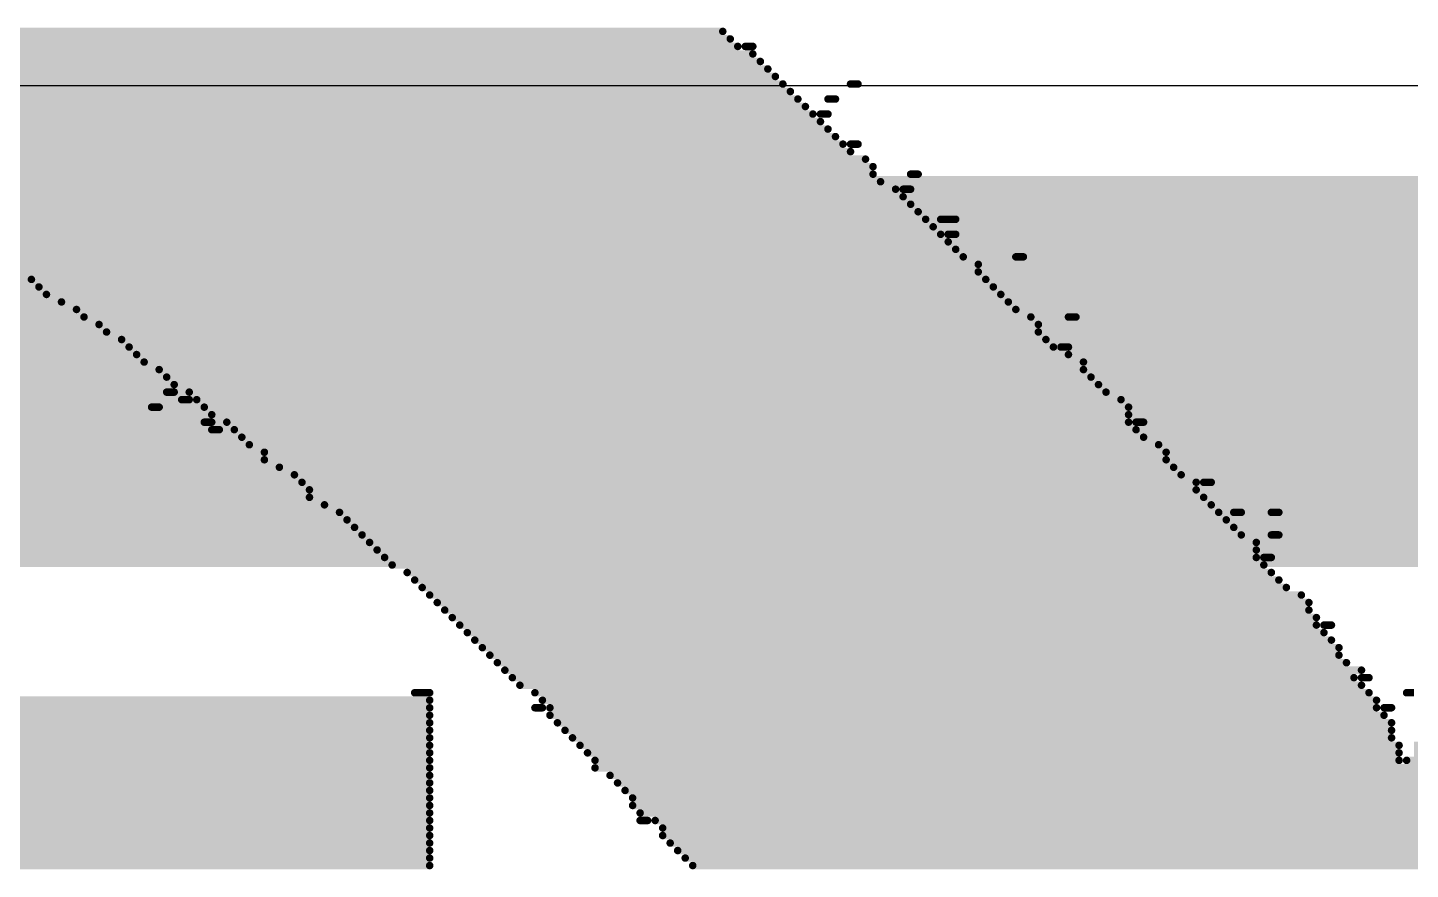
# Model space of a CAD drawing. Header units: inches. Extents: x 0 to 446, y -21 to 70.
# Drawn here: x 22.068 to 26.741, y 54.06 to 56.905 of the extents above; entities that cross this region are included whole.
import ezdxf

# ---------------------------------------------------------------- set-up
doc = ezdxf.new("R2010")
doc.units = ezdxf.units.IN
doc.layers.add('Bottom Overlay', color=54, linetype='Continuous')
doc.layers.add('Top Layer', color=1, linetype='Continuous')

msp = doc.modelspace()

# ---------------------------------------------------------------- hatches: boundary and pattern name
at = {"layer": 'Top Layer'}
msp.add_hatch(color=1, dxfattribs=at).paths.add_polyline_path([(15.3378, 55.0823), (81.581, 55.0823), (81.581, 56.4031), (15.3378, 56.4031)])

# ---------------------------------------------------------------- linework, layer by layer
at = {"layer": 'Bottom Overlay'}
for points in [[(20.5308, 56.8667, 0.0254, 0.0254, 0), (24.4424, 56.8667, 0.0254, 0.0254, 0)], [(20.5562, 56.8921, 0.0254, 0.0254, 0), (24.417, 56.8921, 0.0254, 0.0254, 0)], [(20.5308, 56.8413, 0.0254, 0.0254, 0), (24.4678, 56.8413, 0.0254, 0.0254, 0)], [(24.4932, 56.8413, 0.0254, 0.0254, 0), (24.5186, 56.8413, 0.0254, 0.0254, 0)], [(20.5054, 56.8159, 0.0254, 0.0254, 0), (24.5186, 56.8159, 0.0254, 0.0254, 0)], [(20.5054, 56.7905, 0.0254, 0.0254, 0), (24.544, 56.7905, 0.0254, 0.0254, 0)], [(20.4546, 56.7397, 0.0254, 0.0254, 0), (24.5948, 56.7397, 0.0254, 0.0254, 0)], [(20.48, 56.7651, 0.0254, 0.0254, 0), (24.5694, 56.7651, 0.0254, 0.0254, 0)], [(20.4292, 56.6889, 0.0254, 0.0254, 0), (24.6456, 56.6889, 0.0254, 0.0254, 0)], [(20.4546, 56.7143, 0.0254, 0.0254, 0), (24.6202, 56.7143, 0.0254, 0.0254, 0)], [(24.8488, 56.7143, 0.0254, 0.0254, 0), (24.8742, 56.7143, 0.0254, 0.0254, 0)], [(21.0896, 56.6635, 0.0254, 0.0254, 0), (24.671, 56.6635, 0.0254, 0.0254, 0)], [(21.1404, 56.6381, 0.0254, 0.0254, 0), (24.6964, 56.6381, 0.0254, 0.0254, 0)], [(24.7726, 56.6635, 0.0254, 0.0254, 0), (24.798, 56.6635, 0.0254, 0.0254, 0)], [(21.1912, 56.6127, 0.0254, 0.0254, 0), (24.7218, 56.6127, 0.0254, 0.0254, 0)], [(21.2166, 56.5873, 0.0254, 0.0254, 0), (24.7472, 56.5873, 0.0254, 0.0254, 0)], [(24.7472, 56.6127, 0.0254, 0.0254, 0), (24.7726, 56.6127, 0.0254, 0.0254, 0)], [(21.2928, 56.5619, 0.0254, 0.0254, 0), (24.7726, 56.5619, 0.0254, 0.0254, 0)], [(21.3182, 56.5365, 0.0254, 0.0254, 0), (24.798, 56.5365, 0.0254, 0.0254, 0)], [(21.369, 56.5111, 0.0254, 0.0254, 0), (24.8234, 56.5111, 0.0254, 0.0254, 0)], [(24.8488, 56.5111, 0.0254, 0.0254, 0), (24.8742, 56.5111, 0.0254, 0.0254, 0)], [(21.3944, 56.4857, 0.0254, 0.0254, 0), (24.8488, 56.4857, 0.0254, 0.0254, 0)], [(21.4452, 56.4603, 0.0254, 0.0254, 0), (24.8996, 56.4603, 0.0254, 0.0254, 0)], [(21.496, 56.4349, 0.0254, 0.0254, 0), (24.925, 56.4349, 0.0254, 0.0254, 0)], [(21.5214, 56.4095, 0.0254, 0.0254, 0), (24.925, 56.4095, 0.0254, 0.0254, 0)], [(25.052, 56.4095, 0.0254, 0.0254, 0), (25.0774, 56.4095, 0.0254, 0.0254, 0)], [(21.5722, 56.3841, 0.0254, 0.0254, 0), (24.9504, 56.3841, 0.0254, 0.0254, 0)], [(21.5976, 56.3587, 0.0254, 0.0254, 0), (25.0012, 56.3587, 0.0254, 0.0254, 0)], [(25.0266, 56.3587, 0.0254, 0.0254, 0), (25.052, 56.3587, 0.0254, 0.0254, 0)], [(21.6484, 56.3333, 0.0254, 0.0254, 0), (25.0266, 56.3333, 0.0254, 0.0254, 0)], [(21.6738, 56.3079, 0.0254, 0.0254, 0), (25.052, 56.3079, 0.0254, 0.0254, 0)], [(21.7246, 56.2825, 0.0254, 0.0254, 0), (25.0774, 56.2825, 0.0254, 0.0254, 0)], [(21.7754, 56.2571, 0.0254, 0.0254, 0), (25.1028, 56.2571, 0.0254, 0.0254, 0)], [(21.8008, 56.2317, 0.0254, 0.0254, 0), (25.1282, 56.2317, 0.0254, 0.0254, 0)], [(25.1536, 56.2571, 0.0254, 0.0254, 0), (25.2044, 56.2571, 0.0254, 0.0254, 0)], [(21.8516, 56.2063, 0.0254, 0.0254, 0), (25.1536, 56.2063, 0.0254, 0.0254, 0)], [(21.9024, 56.1809, 0.0254, 0.0254, 0), (25.179, 56.1809, 0.0254, 0.0254, 0)], [(25.179, 56.2063, 0.0254, 0.0254, 0), (25.2044, 56.2063, 0.0254, 0.0254, 0)], [(21.9278, 56.1555, 0.0254, 0.0254, 0), (25.2044, 56.1555, 0.0254, 0.0254, 0)], [(21.9786, 56.1301, 0.0254, 0.0254, 0), (25.2298, 56.1301, 0.0254, 0.0254, 0)], [(25.4076, 56.1301, 0.0254, 0.0254, 0), (25.433, 56.1301, 0.0254, 0.0254, 0)], [(22.004, 56.1047, 0.0254, 0.0254, 0), (25.2806, 56.1047, 0.0254, 0.0254, 0)], [(22.0294, 56.0793, 0.0254, 0.0254, 0), (25.2806, 56.0793, 0.0254, 0.0254, 0)], [(22.0802, 56.0539, 0.0254, 0.0254, 0), (25.306, 56.0539, 0.0254, 0.0254, 0)], [(22.1056, 56.0285, 0.0254, 0.0254, 0), (25.3314, 56.0285, 0.0254, 0.0254, 0)], [(22.131, 56.0031, 0.0254, 0.0254, 0), (25.3568, 56.0031, 0.0254, 0.0254, 0)], [(22.1818, 55.9777, 0.0254, 0.0254, 0), (25.3822, 55.9777, 0.0254, 0.0254, 0)], [(22.2326, 55.9523, 0.0254, 0.0254, 0), (25.4076, 55.9523, 0.0254, 0.0254, 0)], [(22.258, 55.9269, 0.0254, 0.0254, 0), (25.4584, 55.9269, 0.0254, 0.0254, 0)], [(22.3088, 55.9015, 0.0254, 0.0254, 0), (25.4838, 55.9015, 0.0254, 0.0254, 0)], [(25.5854, 55.9269, 0.0254, 0.0254, 0), (25.6108, 55.9269, 0.0254, 0.0254, 0)], [(22.3342, 55.8761, 0.0254, 0.0254, 0), (25.4838, 55.8761, 0.0254, 0.0254, 0)], [(22.385, 55.8507, 0.0254, 0.0254, 0), (25.5092, 55.8507, 0.0254, 0.0254, 0)], [(22.4104, 55.8253, 0.0254, 0.0254, 0), (25.5346, 55.8253, 0.0254, 0.0254, 0)], [(22.4358, 55.7999, 0.0254, 0.0254, 0), (25.5854, 55.7999, 0.0254, 0.0254, 0)], [(25.56, 55.8253, 0.0254, 0.0254, 0), (25.5854, 55.8253, 0.0254, 0.0254, 0)], [(22.4612, 55.7745, 0.0254, 0.0254, 0), (25.6362, 55.7745, 0.0254, 0.0254, 0)], [(22.512, 55.7491, 0.0254, 0.0254, 0), (25.6362, 55.7491, 0.0254, 0.0254, 0)], [(22.5374, 55.7237, 0.0254, 0.0254, 0), (25.6616, 55.7237, 0.0254, 0.0254, 0)], [(22.5628, 55.6983, 0.0254, 0.0254, 0), (25.687, 55.6983, 0.0254, 0.0254, 0)], [(22.5374, 55.6729, 0.0254, 0.0254, 0), (22.5628, 55.6729, 0.0254, 0.0254, 0)], [(22.6136, 55.6729, 0.0254, 0.0254, 0), (25.7124, 55.6729, 0.0254, 0.0254, 0)], [(22.4866, 55.6221, 0.0254, 0.0254, 0), (22.512, 55.6221, 0.0254, 0.0254, 0)], [(22.5882, 55.6475, 0.0254, 0.0254, 0), (22.6136, 55.6475, 0.0254, 0.0254, 0)], [(22.639, 55.6475, 0.0254, 0.0254, 0), (25.7632, 55.6475, 0.0254, 0.0254, 0)], [(22.6644, 55.6221, 0.0254, 0.0254, 0), (25.7886, 55.6221, 0.0254, 0.0254, 0)], [(22.6644, 55.5713, 0.0254, 0.0254, 0), (22.6898, 55.5713, 0.0254, 0.0254, 0)], [(22.6898, 55.5967, 0.0254, 0.0254, 0), (25.7886, 55.5967, 0.0254, 0.0254, 0)], [(22.7406, 55.5713, 0.0254, 0.0254, 0), (25.7886, 55.5713, 0.0254, 0.0254, 0)], [(25.814, 55.5713, 0.0254, 0.0254, 0), (25.8394, 55.5713, 0.0254, 0.0254, 0)], [(22.6898, 55.5459, 0.0254, 0.0254, 0), (22.7152, 55.5459, 0.0254, 0.0254, 0)], [(22.766, 55.5459, 0.0254, 0.0254, 0), (25.814, 55.5459, 0.0254, 0.0254, 0)], [(22.7914, 55.5205, 0.0254, 0.0254, 0), (25.8394, 55.5205, 0.0254, 0.0254, 0)], [(22.8168, 55.4951, 0.0254, 0.0254, 0), (25.8902, 55.4951, 0.0254, 0.0254, 0)], [(22.8676, 55.4697, 0.0254, 0.0254, 0), (25.9156, 55.4697, 0.0254, 0.0254, 0)], [(22.8676, 55.4443, 0.0254, 0.0254, 0), (25.9156, 55.4443, 0.0254, 0.0254, 0)], [(22.9184, 55.4189, 0.0254, 0.0254, 0), (25.941, 55.4189, 0.0254, 0.0254, 0)], [(22.9692, 55.3935, 0.0254, 0.0254, 0), (25.9664, 55.3935, 0.0254, 0.0254, 0)], [(22.9946, 55.3681, 0.0254, 0.0254, 0), (26.0172, 55.3681, 0.0254, 0.0254, 0)], [(23.02, 55.3427, 0.0254, 0.0254, 0), (26.0172, 55.3427, 0.0254, 0.0254, 0)], [(26.0426, 55.3681, 0.0254, 0.0254, 0), (26.068, 55.3681, 0.0254, 0.0254, 0)], [(23.02, 55.3173, 0.0254, 0.0254, 0), (26.0426, 55.3173, 0.0254, 0.0254, 0)], [(23.0708, 55.2919, 0.0254, 0.0254, 0), (26.068, 55.2919, 0.0254, 0.0254, 0)], [(23.1216, 55.2665, 0.0254, 0.0254, 0), (26.0934, 55.2665, 0.0254, 0.0254, 0)], [(23.147, 55.2411, 0.0254, 0.0254, 0), (26.1188, 55.2411, 0.0254, 0.0254, 0)], [(26.1442, 55.2665, 0.0254, 0.0254, 0), (26.1696, 55.2665, 0.0254, 0.0254, 0)], [(26.2712, 55.2665, 0.0254, 0.0254, 0), (26.2966, 55.2665, 0.0254, 0.0254, 0)], [(23.1724, 55.2157, 0.0254, 0.0254, 0), (26.1442, 55.2157, 0.0254, 0.0254, 0)], [(23.1978, 55.1903, 0.0254, 0.0254, 0), (26.1696, 55.1903, 0.0254, 0.0254, 0)], [(26.2712, 55.1903, 0.0254, 0.0254, 0), (26.2966, 55.1903, 0.0254, 0.0254, 0)], [(23.2232, 55.1649, 0.0254, 0.0254, 0), (26.2204, 55.1649, 0.0254, 0.0254, 0)], [(23.2486, 55.1395, 0.0254, 0.0254, 0), (26.2204, 55.1395, 0.0254, 0.0254, 0)], [(23.274, 55.1141, 0.0254, 0.0254, 0), (26.2204, 55.1141, 0.0254, 0.0254, 0)], [(26.2458, 55.1141, 0.0254, 0.0254, 0), (26.2712, 55.1141, 0.0254, 0.0254, 0)], [(23.2994, 55.0887, 0.0254, 0.0254, 0), (26.2458, 55.0887, 0.0254, 0.0254, 0)], [(23.3502, 55.0633, 0.0254, 0.0254, 0), (26.2712, 55.0633, 0.0254, 0.0254, 0)], [(23.3756, 55.0379, 0.0254, 0.0254, 0), (26.2966, 55.0379, 0.0254, 0.0254, 0)], [(23.401, 55.0125, 0.0254, 0.0254, 0), (26.322, 55.0125, 0.0254, 0.0254, 0)], [(23.4264, 54.9871, 0.0254, 0.0254, 0), (26.3728, 54.9871, 0.0254, 0.0254, 0)], [(23.4518, 54.9617, 0.0254, 0.0254, 0), (26.3982, 54.9617, 0.0254, 0.0254, 0)], [(23.4772, 54.9363, 0.0254, 0.0254, 0), (26.3982, 54.9363, 0.0254, 0.0254, 0)], [(23.5026, 54.9109, 0.0254, 0.0254, 0), (26.4236, 54.9109, 0.0254, 0.0254, 0)], [(23.528, 54.8855, 0.0254, 0.0254, 0), (26.4236, 54.8855, 0.0254, 0.0254, 0)], [(23.5534, 54.8601, 0.0254, 0.0254, 0), (26.449, 54.8601, 0.0254, 0.0254, 0)], [(26.449, 54.8855, 0.0254, 0.0254, 0), (26.4744, 54.8855, 0.0254, 0.0254, 0)], [(23.5788, 54.8347, 0.0254, 0.0254, 0), (26.4744, 54.8347, 0.0254, 0.0254, 0)], [(23.6042, 54.8093, 0.0254, 0.0254, 0), (26.4998, 54.8093, 0.0254, 0.0254, 0)], [(23.6296, 54.7839, 0.0254, 0.0254, 0), (26.4998, 54.7839, 0.0254, 0.0254, 0)], [(23.655, 54.7585, 0.0254, 0.0254, 0), (26.5252, 54.7585, 0.0254, 0.0254, 0)], [(23.6804, 54.7331, 0.0254, 0.0254, 0), (26.576, 54.7331, 0.0254, 0.0254, 0)], [(23.7058, 54.7077, 0.0254, 0.0254, 0), (26.5506, 54.7077, 0.0254, 0.0254, 0)], [(23.7312, 54.6823, 0.0254, 0.0254, 0), (26.576, 54.6823, 0.0254, 0.0254, 0)], [(26.576, 54.7077, 0.0254, 0.0254, 0), (26.6014, 54.7077, 0.0254, 0.0254, 0)], [(21.3436, 54.6315, 0.0254, 0.0254, 0), (23.4264, 54.6315, 0.0254, 0.0254, 0)], [(23.3756, 54.6569, 0.0254, 0.0254, 0), (23.4264, 54.6569, 0.0254, 0.0254, 0)], [(23.782, 54.6569, 0.0254, 0.0254, 0), (26.6014, 54.6569, 0.0254, 0.0254, 0)], [(23.8074, 54.6315, 0.0254, 0.0254, 0), (26.6268, 54.6315, 0.0254, 0.0254, 0)], [(26.7284, 54.6569, 0.0254, 0.0254, 0), (26.7538, 54.6569, 0.0254, 0.0254, 0)], [(21.115, 54.5807, 0.0254, 0.0254, 0), (23.4264, 54.5807, 0.0254, 0.0254, 0)], [(21.1912, 54.6061, 0.0254, 0.0254, 0), (23.4264, 54.6061, 0.0254, 0.0254, 0)], [(23.782, 54.6061, 0.0254, 0.0254, 0), (23.8074, 54.6061, 0.0254, 0.0254, 0)], [(23.8328, 54.6061, 0.0254, 0.0254, 0), (26.6268, 54.6061, 0.0254, 0.0254, 0)], [(23.8328, 54.5807, 0.0254, 0.0254, 0), (26.6522, 54.5807, 0.0254, 0.0254, 0)], [(26.6522, 54.6061, 0.0254, 0.0254, 0), (26.6776, 54.6061, 0.0254, 0.0254, 0)], [(20.988, 54.5299, 0.0254, 0.0254, 0), (23.4264, 54.5299, 0.0254, 0.0254, 0)], [(21.0134, 54.5553, 0.0254, 0.0254, 0), (23.4264, 54.5553, 0.0254, 0.0254, 0)], [(23.8582, 54.5553, 0.0254, 0.0254, 0), (26.6776, 54.5553, 0.0254, 0.0254, 0)], [(23.8836, 54.5299, 0.0254, 0.0254, 0), (26.6776, 54.5299, 0.0254, 0.0254, 0)], [(20.9372, 54.5045, 0.0254, 0.0254, 0), (23.4264, 54.5045, 0.0254, 0.0254, 0)], [(23.909, 54.5045, 0.0254, 0.0254, 0), (26.6776, 54.5045, 0.0254, 0.0254, 0)], [(20.861, 54.4537, 0.0254, 0.0254, 0), (23.4264, 54.4537, 0.0254, 0.0254, 0)], [(20.9118, 54.4791, 0.0254, 0.0254, 0), (23.4264, 54.4791, 0.0254, 0.0254, 0)], [(23.9344, 54.4791, 0.0254, 0.0254, 0), (26.703, 54.4791, 0.0254, 0.0254, 0)], [(23.9598, 54.4537, 0.0254, 0.0254, 0), (26.703, 54.4537, 0.0254, 0.0254, 0)], [(26.7538, 54.4791, 0.0254, 0.0254, 0), (29.37, 54.4791, 0.0254, 0.0254, 0)], [(26.7538, 54.4537, 0.0254, 0.0254, 0), (29.37, 54.4537, 0.0254, 0.0254, 0)], [(20.8102, 54.4029, 0.0254, 0.0254, 0), (23.4264, 54.4029, 0.0254, 0.0254, 0)], [(20.8356, 54.4283, 0.0254, 0.0254, 0), (23.4264, 54.4283, 0.0254, 0.0254, 0)], [(23.9852, 54.4283, 0.0254, 0.0254, 0), (26.703, 54.4283, 0.0254, 0.0254, 0)], [(23.9852, 54.4029, 0.0254, 0.0254, 0), (29.37, 54.4029, 0.0254, 0.0254, 0)], [(26.7284, 54.4283, 0.0254, 0.0254, 0), (29.37, 54.4283, 0.0254, 0.0254, 0)], [(20.7594, 54.3521, 0.0254, 0.0254, 0), (23.4264, 54.3521, 0.0254, 0.0254, 0)], [(20.7848, 54.3775, 0.0254, 0.0254, 0), (23.4264, 54.3775, 0.0254, 0.0254, 0)], [(24.036, 54.3775, 0.0254, 0.0254, 0), (29.37, 54.3775, 0.0254, 0.0254, 0)], [(24.0614, 54.3521, 0.0254, 0.0254, 0), (29.3954, 54.3521, 0.0254, 0.0254, 0)], [(20.734, 54.3267, 0.0254, 0.0254, 0), (23.4264, 54.3267, 0.0254, 0.0254, 0)], [(20.734, 54.3013, 0.0254, 0.0254, 0), (23.4264, 54.3013, 0.0254, 0.0254, 0)], [(24.0868, 54.3267, 0.0254, 0.0254, 0), (29.3954, 54.3267, 0.0254, 0.0254, 0)], [(24.1122, 54.3013, 0.0254, 0.0254, 0), (29.3954, 54.3013, 0.0254, 0.0254, 0)], [(20.6832, 54.2505, 0.0254, 0.0254, 0), (23.4264, 54.2505, 0.0254, 0.0254, 0)], [(20.7086, 54.2759, 0.0254, 0.0254, 0), (23.4264, 54.2759, 0.0254, 0.0254, 0)], [(24.1122, 54.2759, 0.0254, 0.0254, 0), (29.3954, 54.2759, 0.0254, 0.0254, 0)], [(24.1376, 54.2505, 0.0254, 0.0254, 0), (29.3954, 54.2505, 0.0254, 0.0254, 0)], [(20.6832, 54.2251, 0.0254, 0.0254, 0), (23.4264, 54.2251, 0.0254, 0.0254, 0)], [(24.1376, 54.2251, 0.0254, 0.0254, 0), (24.163, 54.2251, 0.0254, 0.0254, 0)], [(24.1884, 54.2251, 0.0254, 0.0254, 0), (29.3954, 54.2251, 0.0254, 0.0254, 0)], [(20.6324, 54.1743, 0.0254, 0.0254, 0), (23.4264, 54.1743, 0.0254, 0.0254, 0)], [(20.6578, 54.1997, 0.0254, 0.0254, 0), (23.4264, 54.1997, 0.0254, 0.0254, 0)], [(24.2138, 54.1997, 0.0254, 0.0254, 0), (29.3954, 54.1997, 0.0254, 0.0254, 0)], [(24.2138, 54.1743, 0.0254, 0.0254, 0), (29.3954, 54.1743, 0.0254, 0.0254, 0)], [(20.6324, 54.1489, 0.0254, 0.0254, 0), (23.4264, 54.1489, 0.0254, 0.0254, 0)], [(20.6324, 54.1235, 0.0254, 0.0254, 0), (23.4264, 54.1235, 0.0254, 0.0254, 0)], [(24.2392, 54.1489, 0.0254, 0.0254, 0), (29.3954, 54.1489, 0.0254, 0.0254, 0)], [(24.2646, 54.1235, 0.0254, 0.0254, 0), (29.3954, 54.1235, 0.0254, 0.0254, 0)], [(20.607, 54.0981, 0.0254, 0.0254, 0), (23.4264, 54.0981, 0.0254, 0.0254, 0)], [(20.607, 54.0727, 0.0254, 0.0254, 0), (23.4264, 54.0727, 0.0254, 0.0254, 0)], [(24.29, 54.0981, 0.0254, 0.0254, 0), (29.4208, 54.0981, 0.0254, 0.0254, 0)], [(24.3154, 54.0727, 0.0254, 0.0254, 0), (29.4208, 54.0727, 0.0254, 0.0254, 0)]]:
    msp.add_lwpolyline(points, format="xyseb", dxfattribs=at)
for points in [[(24.4107, 56.8921, 0.0127, 0.0127, 1), (24.4234, 56.8921, 0.0127, 0.0127, 1)], [(24.4361, 56.8667, 0.0127, 0.0127, 1), (24.4488, 56.8667, 0.0127, 0.0127, 1)], [(24.4615, 56.8413, 0.0127, 0.0127, 1), (24.4742, 56.8413, 0.0127, 0.0127, 1)], [(24.4869, 56.8413, 0.0127, 0.0127, 1), (24.4996, 56.8413, 0.0127, 0.0127, 1)], [(24.5123, 56.8413, 0.0127, 0.0127, 1), (24.525, 56.8413, 0.0127, 0.0127, 1)], [(24.5123, 56.8159, 0.0127, 0.0127, 1), (24.525, 56.8159, 0.0127, 0.0127, 1)], [(24.5377, 56.7905, 0.0127, 0.0127, 1), (24.5504, 56.7905, 0.0127, 0.0127, 1)], [(24.5631, 56.7651, 0.0127, 0.0127, 1), (24.5758, 56.7651, 0.0127, 0.0127, 1)], [(24.5885, 56.7397, 0.0127, 0.0127, 1), (24.6012, 56.7397, 0.0127, 0.0127, 1)], [(24.6139, 56.7143, 0.0127, 0.0127, 1), (24.6266, 56.7143, 0.0127, 0.0127, 1)], [(24.6393, 56.6889, 0.0127, 0.0127, 1), (24.652, 56.6889, 0.0127, 0.0127, 1)], [(24.8425, 56.7143, 0.0127, 0.0127, 1), (24.8552, 56.7143, 0.0127, 0.0127, 1)], [(24.8679, 56.7143, 0.0127, 0.0127, 1), (24.8806, 56.7143, 0.0127, 0.0127, 1)], [(24.6647, 56.6635, 0.0127, 0.0127, 1), (24.6774, 56.6635, 0.0127, 0.0127, 1)], [(24.6901, 56.6381, 0.0127, 0.0127, 1), (24.7028, 56.6381, 0.0127, 0.0127, 1)], [(24.7663, 56.6635, 0.0127, 0.0127, 1), (24.779, 56.6635, 0.0127, 0.0127, 1)], [(24.7917, 56.6635, 0.0127, 0.0127, 1), (24.8044, 56.6635, 0.0127, 0.0127, 1)], [(24.7155, 56.6127, 0.0127, 0.0127, 1), (24.7282, 56.6127, 0.0127, 0.0127, 1)], [(24.7409, 56.6127, 0.0127, 0.0127, 1), (24.7536, 56.6127, 0.0127, 0.0127, 1)], [(24.7409, 56.5873, 0.0127, 0.0127, 1), (24.7536, 56.5873, 0.0127, 0.0127, 1)], [(24.7663, 56.6127, 0.0127, 0.0127, 1), (24.779, 56.6127, 0.0127, 0.0127, 1)], [(24.7663, 56.5619, 0.0127, 0.0127, 1), (24.779, 56.5619, 0.0127, 0.0127, 1)], [(24.7917, 56.5365, 0.0127, 0.0127, 1), (24.8044, 56.5365, 0.0127, 0.0127, 1)], [(24.8171, 56.5111, 0.0127, 0.0127, 1), (24.8298, 56.5111, 0.0127, 0.0127, 1)], [(24.8425, 56.5111, 0.0127, 0.0127, 1), (24.8552, 56.5111, 0.0127, 0.0127, 1)], [(24.8679, 56.5111, 0.0127, 0.0127, 1), (24.8806, 56.5111, 0.0127, 0.0127, 1)], [(24.8425, 56.4857, 0.0127, 0.0127, 1), (24.8552, 56.4857, 0.0127, 0.0127, 1)], [(24.8933, 56.4603, 0.0127, 0.0127, 1), (24.906, 56.4603, 0.0127, 0.0127, 1)], [(24.9187, 56.4349, 0.0127, 0.0127, 1), (24.9314, 56.4349, 0.0127, 0.0127, 1)], [(24.9187, 56.4095, 0.0127, 0.0127, 1), (24.9314, 56.4095, 0.0127, 0.0127, 1)], [(25.0457, 56.4095, 0.0127, 0.0127, 1), (25.0584, 56.4095, 0.0127, 0.0127, 1)], [(25.0711, 56.4095, 0.0127, 0.0127, 1), (25.0838, 56.4095, 0.0127, 0.0127, 1)], [(24.9441, 56.3841, 0.0127, 0.0127, 1), (24.9568, 56.3841, 0.0127, 0.0127, 1)], [(24.9949, 56.3587, 0.0127, 0.0127, 1), (25.0076, 56.3587, 0.0127, 0.0127, 1)], [(25.0203, 56.3587, 0.0127, 0.0127, 1), (25.033, 56.3587, 0.0127, 0.0127, 1)], [(25.0457, 56.3587, 0.0127, 0.0127, 1), (25.0584, 56.3587, 0.0127, 0.0127, 1)], [(25.0203, 56.3333, 0.0127, 0.0127, 1), (25.033, 56.3333, 0.0127, 0.0127, 1)], [(25.0457, 56.3079, 0.0127, 0.0127, 1), (25.0584, 56.3079, 0.0127, 0.0127, 1)], [(25.0711, 56.2825, 0.0127, 0.0127, 1), (25.0838, 56.2825, 0.0127, 0.0127, 1)], [(25.0965, 56.2571, 0.0127, 0.0127, 1), (25.1092, 56.2571, 0.0127, 0.0127, 1)], [(25.1219, 56.2317, 0.0127, 0.0127, 1), (25.1346, 56.2317, 0.0127, 0.0127, 1)], [(25.1473, 56.2571, 0.0127, 0.0127, 1), (25.16, 56.2571, 0.0127, 0.0127, 1)], [(25.1981, 56.2571, 0.0127, 0.0127, 1), (25.2108, 56.2571, 0.0127, 0.0127, 1)], [(25.1473, 56.2063, 0.0127, 0.0127, 1), (25.16, 56.2063, 0.0127, 0.0127, 1)], [(25.1727, 56.2063, 0.0127, 0.0127, 1), (25.1854, 56.2063, 0.0127, 0.0127, 1)], [(25.1727, 56.1809, 0.0127, 0.0127, 1), (25.1854, 56.1809, 0.0127, 0.0127, 1)], [(25.1981, 56.2063, 0.0127, 0.0127, 1), (25.2108, 56.2063, 0.0127, 0.0127, 1)], [(25.1981, 56.1555, 0.0127, 0.0127, 1), (25.2108, 56.1555, 0.0127, 0.0127, 1)], [(25.2235, 56.1301, 0.0127, 0.0127, 1), (25.2362, 56.1301, 0.0127, 0.0127, 1)], [(25.4013, 56.1301, 0.0127, 0.0127, 1), (25.414, 56.1301, 0.0127, 0.0127, 1)], [(25.4267, 56.1301, 0.0127, 0.0127, 1), (25.4394, 56.1301, 0.0127, 0.0127, 1)], [(25.2743, 56.1047, 0.0127, 0.0127, 1), (25.287, 56.1047, 0.0127, 0.0127, 1)], [(25.2743, 56.0793, 0.0127, 0.0127, 1), (25.287, 56.0793, 0.0127, 0.0127, 1)], [(22.0739, 56.0539, 0.0127, 0.0127, 1), (22.0866, 56.0539, 0.0127, 0.0127, 1)], [(22.0993, 56.0285, 0.0127, 0.0127, 1), (22.112, 56.0285, 0.0127, 0.0127, 1)], [(25.2997, 56.0539, 0.0127, 0.0127, 1), (25.3124, 56.0539, 0.0127, 0.0127, 1)], [(25.3251, 56.0285, 0.0127, 0.0127, 1), (25.3378, 56.0285, 0.0127, 0.0127, 1)], [(22.1247, 56.0031, 0.0127, 0.0127, 1), (22.1374, 56.0031, 0.0127, 0.0127, 1)], [(22.1755, 55.9777, 0.0127, 0.0127, 1), (22.1882, 55.9777, 0.0127, 0.0127, 1)], [(25.3505, 56.0031, 0.0127, 0.0127, 1), (25.3632, 56.0031, 0.0127, 0.0127, 1)], [(25.3759, 55.9777, 0.0127, 0.0127, 1), (25.3886, 55.9777, 0.0127, 0.0127, 1)], [(22.2263, 55.9523, 0.0127, 0.0127, 1), (22.239, 55.9523, 0.0127, 0.0127, 1)], [(25.4013, 55.9523, 0.0127, 0.0127, 1), (25.414, 55.9523, 0.0127, 0.0127, 1)], [(22.2517, 55.9269, 0.0127, 0.0127, 1), (22.2644, 55.9269, 0.0127, 0.0127, 1)], [(22.3025, 55.9015, 0.0127, 0.0127, 1), (22.3152, 55.9015, 0.0127, 0.0127, 1)], [(25.4521, 55.9269, 0.0127, 0.0127, 1), (25.4648, 55.9269, 0.0127, 0.0127, 1)], [(25.4775, 55.9015, 0.0127, 0.0127, 1), (25.4902, 55.9015, 0.0127, 0.0127, 1)], [(25.5791, 55.9269, 0.0127, 0.0127, 1), (25.5918, 55.9269, 0.0127, 0.0127, 1)], [(25.6045, 55.9269, 0.0127, 0.0127, 1), (25.6172, 55.9269, 0.0127, 0.0127, 1)], [(22.3279, 55.8761, 0.0127, 0.0127, 1), (22.3406, 55.8761, 0.0127, 0.0127, 1)], [(22.3787, 55.8507, 0.0127, 0.0127, 1), (22.3914, 55.8507, 0.0127, 0.0127, 1)], [(25.4775, 55.8761, 0.0127, 0.0127, 1), (25.4902, 55.8761, 0.0127, 0.0127, 1)], [(25.5029, 55.8507, 0.0127, 0.0127, 1), (25.5156, 55.8507, 0.0127, 0.0127, 1)], [(22.4041, 55.8253, 0.0127, 0.0127, 1), (22.4168, 55.8253, 0.0127, 0.0127, 1)], [(22.4295, 55.7999, 0.0127, 0.0127, 1), (22.4422, 55.7999, 0.0127, 0.0127, 1)], [(25.5283, 55.8253, 0.0127, 0.0127, 1), (25.541, 55.8253, 0.0127, 0.0127, 1)], [(25.5537, 55.8253, 0.0127, 0.0127, 1), (25.5664, 55.8253, 0.0127, 0.0127, 1)], [(25.5791, 55.8253, 0.0127, 0.0127, 1), (25.5918, 55.8253, 0.0127, 0.0127, 1)], [(25.5791, 55.7999, 0.0127, 0.0127, 1), (25.5918, 55.7999, 0.0127, 0.0127, 1)], [(22.4549, 55.7745, 0.0127, 0.0127, 1), (22.4676, 55.7745, 0.0127, 0.0127, 1)], [(22.5057, 55.7491, 0.0127, 0.0127, 1), (22.5184, 55.7491, 0.0127, 0.0127, 1)], [(25.6299, 55.7745, 0.0127, 0.0127, 1), (25.6426, 55.7745, 0.0127, 0.0127, 1)], [(25.6299, 55.7491, 0.0127, 0.0127, 1), (25.6426, 55.7491, 0.0127, 0.0127, 1)], [(22.5311, 55.7237, 0.0127, 0.0127, 1), (22.5438, 55.7237, 0.0127, 0.0127, 1)], [(22.5565, 55.6983, 0.0127, 0.0127, 1), (22.5692, 55.6983, 0.0127, 0.0127, 1)], [(25.6553, 55.7237, 0.0127, 0.0127, 1), (25.668, 55.7237, 0.0127, 0.0127, 1)], [(25.6807, 55.6983, 0.0127, 0.0127, 1), (25.6934, 55.6983, 0.0127, 0.0127, 1)], [(22.5311, 55.6729, 0.0127, 0.0127, 1), (22.5438, 55.6729, 0.0127, 0.0127, 1)], [(22.5565, 55.6729, 0.0127, 0.0127, 1), (22.5692, 55.6729, 0.0127, 0.0127, 1)], [(22.6073, 55.6729, 0.0127, 0.0127, 1), (22.62, 55.6729, 0.0127, 0.0127, 1)], [(25.7061, 55.6729, 0.0127, 0.0127, 1), (25.7188, 55.6729, 0.0127, 0.0127, 1)], [(22.4803, 55.6221, 0.0127, 0.0127, 1), (22.493, 55.6221, 0.0127, 0.0127, 1)], [(22.5057, 55.6221, 0.0127, 0.0127, 1), (22.5184, 55.6221, 0.0127, 0.0127, 1)], [(22.5819, 55.6475, 0.0127, 0.0127, 1), (22.5946, 55.6475, 0.0127, 0.0127, 1)], [(22.6073, 55.6475, 0.0127, 0.0127, 1), (22.62, 55.6475, 0.0127, 0.0127, 1)], [(22.6327, 55.6475, 0.0127, 0.0127, 1), (22.6454, 55.6475, 0.0127, 0.0127, 1)], [(22.6581, 55.6221, 0.0127, 0.0127, 1), (22.6708, 55.6221, 0.0127, 0.0127, 1)], [(25.7569, 55.6475, 0.0127, 0.0127, 1), (25.7696, 55.6475, 0.0127, 0.0127, 1)], [(25.7823, 55.6221, 0.0127, 0.0127, 1), (25.795, 55.6221, 0.0127, 0.0127, 1)], [(22.6581, 55.5713, 0.0127, 0.0127, 1), (22.6708, 55.5713, 0.0127, 0.0127, 1)], [(22.6835, 55.5967, 0.0127, 0.0127, 1), (22.6962, 55.5967, 0.0127, 0.0127, 1)], [(22.6835, 55.5713, 0.0127, 0.0127, 1), (22.6962, 55.5713, 0.0127, 0.0127, 1)], [(22.7343, 55.5713, 0.0127, 0.0127, 1), (22.747, 55.5713, 0.0127, 0.0127, 1)], [(25.7823, 55.5967, 0.0127, 0.0127, 1), (25.795, 55.5967, 0.0127, 0.0127, 1)], [(25.7823, 55.5713, 0.0127, 0.0127, 1), (25.795, 55.5713, 0.0127, 0.0127, 1)], [(25.8077, 55.5713, 0.0127, 0.0127, 1), (25.8204, 55.5713, 0.0127, 0.0127, 1)], [(25.8331, 55.5713, 0.0127, 0.0127, 1), (25.8458, 55.5713, 0.0127, 0.0127, 1)], [(22.6835, 55.5459, 0.0127, 0.0127, 1), (22.6962, 55.5459, 0.0127, 0.0127, 1)], [(22.7089, 55.5459, 0.0127, 0.0127, 1), (22.7216, 55.5459, 0.0127, 0.0127, 1)], [(22.7597, 55.5459, 0.0127, 0.0127, 1), (22.7724, 55.5459, 0.0127, 0.0127, 1)], [(22.7851, 55.5205, 0.0127, 0.0127, 1), (22.7978, 55.5205, 0.0127, 0.0127, 1)], [(25.8077, 55.5459, 0.0127, 0.0127, 1), (25.8204, 55.5459, 0.0127, 0.0127, 1)], [(25.8331, 55.5205, 0.0127, 0.0127, 1), (25.8458, 55.5205, 0.0127, 0.0127, 1)], [(22.8105, 55.4951, 0.0127, 0.0127, 1), (22.8232, 55.4951, 0.0127, 0.0127, 1)], [(22.8613, 55.4697, 0.0127, 0.0127, 1), (22.874, 55.4697, 0.0127, 0.0127, 1)], [(25.8839, 55.4951, 0.0127, 0.0127, 1), (25.8966, 55.4951, 0.0127, 0.0127, 1)], [(25.9093, 55.4697, 0.0127, 0.0127, 1), (25.922, 55.4697, 0.0127, 0.0127, 1)], [(22.8613, 55.4443, 0.0127, 0.0127, 1), (22.874, 55.4443, 0.0127, 0.0127, 1)], [(22.9121, 55.4189, 0.0127, 0.0127, 1), (22.9248, 55.4189, 0.0127, 0.0127, 1)], [(25.9093, 55.4443, 0.0127, 0.0127, 1), (25.922, 55.4443, 0.0127, 0.0127, 1)], [(25.9347, 55.4189, 0.0127, 0.0127, 1), (25.9474, 55.4189, 0.0127, 0.0127, 1)], [(22.9629, 55.3935, 0.0127, 0.0127, 1), (22.9756, 55.3935, 0.0127, 0.0127, 1)], [(25.9601, 55.3935, 0.0127, 0.0127, 1), (25.9728, 55.3935, 0.0127, 0.0127, 1)], [(22.9883, 55.3681, 0.0127, 0.0127, 1), (23.001, 55.3681, 0.0127, 0.0127, 1)], [(23.0137, 55.3427, 0.0127, 0.0127, 1), (23.0264, 55.3427, 0.0127, 0.0127, 1)], [(26.0109, 55.3681, 0.0127, 0.0127, 1), (26.0236, 55.3681, 0.0127, 0.0127, 1)], [(26.0109, 55.3427, 0.0127, 0.0127, 1), (26.0236, 55.3427, 0.0127, 0.0127, 1)], [(26.0363, 55.3681, 0.0127, 0.0127, 1), (26.049, 55.3681, 0.0127, 0.0127, 1)], [(26.0617, 55.3681, 0.0127, 0.0127, 1), (26.0744, 55.3681, 0.0127, 0.0127, 1)], [(23.0137, 55.3173, 0.0127, 0.0127, 1), (23.0264, 55.3173, 0.0127, 0.0127, 1)], [(23.0645, 55.2919, 0.0127, 0.0127, 1), (23.0772, 55.2919, 0.0127, 0.0127, 1)], [(26.0363, 55.3173, 0.0127, 0.0127, 1), (26.049, 55.3173, 0.0127, 0.0127, 1)], [(26.0617, 55.2919, 0.0127, 0.0127, 1), (26.0744, 55.2919, 0.0127, 0.0127, 1)], [(23.1153, 55.2665, 0.0127, 0.0127, 1), (23.128, 55.2665, 0.0127, 0.0127, 1)], [(23.1407, 55.2411, 0.0127, 0.0127, 1), (23.1534, 55.2411, 0.0127, 0.0127, 1)], [(26.0871, 55.2665, 0.0127, 0.0127, 1), (26.0998, 55.2665, 0.0127, 0.0127, 1)], [(26.1125, 55.2411, 0.0127, 0.0127, 1), (26.1252, 55.2411, 0.0127, 0.0127, 1)], [(26.1379, 55.2665, 0.0127, 0.0127, 1), (26.1506, 55.2665, 0.0127, 0.0127, 1)], [(26.1633, 55.2665, 0.0127, 0.0127, 1), (26.176, 55.2665, 0.0127, 0.0127, 1)], [(26.2649, 55.2665, 0.0127, 0.0127, 1), (26.2776, 55.2665, 0.0127, 0.0127, 1)], [(26.2903, 55.2665, 0.0127, 0.0127, 1), (26.303, 55.2665, 0.0127, 0.0127, 1)], [(23.1661, 55.2157, 0.0127, 0.0127, 1), (23.1788, 55.2157, 0.0127, 0.0127, 1)], [(23.1915, 55.1903, 0.0127, 0.0127, 1), (23.2042, 55.1903, 0.0127, 0.0127, 1)], [(26.1379, 55.2157, 0.0127, 0.0127, 1), (26.1506, 55.2157, 0.0127, 0.0127, 1)], [(26.1633, 55.1903, 0.0127, 0.0127, 1), (26.176, 55.1903, 0.0127, 0.0127, 1)], [(26.2649, 55.1903, 0.0127, 0.0127, 1), (26.2776, 55.1903, 0.0127, 0.0127, 1)], [(26.2903, 55.1903, 0.0127, 0.0127, 1), (26.303, 55.1903, 0.0127, 0.0127, 1)], [(23.2169, 55.1649, 0.0127, 0.0127, 1), (23.2296, 55.1649, 0.0127, 0.0127, 1)], [(23.2423, 55.1395, 0.0127, 0.0127, 1), (23.255, 55.1395, 0.0127, 0.0127, 1)], [(26.2141, 55.1649, 0.0127, 0.0127, 1), (26.2268, 55.1649, 0.0127, 0.0127, 1)], [(26.2141, 55.1395, 0.0127, 0.0127, 1), (26.2268, 55.1395, 0.0127, 0.0127, 1)], [(23.2677, 55.1141, 0.0127, 0.0127, 1), (23.2804, 55.1141, 0.0127, 0.0127, 1)], [(26.2141, 55.1141, 0.0127, 0.0127, 1), (26.2268, 55.1141, 0.0127, 0.0127, 1)], [(26.2395, 55.1141, 0.0127, 0.0127, 1), (26.2522, 55.1141, 0.0127, 0.0127, 1)], [(26.2649, 55.1141, 0.0127, 0.0127, 1), (26.2776, 55.1141, 0.0127, 0.0127, 1)], [(23.2931, 55.0887, 0.0127, 0.0127, 1), (23.3058, 55.0887, 0.0127, 0.0127, 1)], [(23.3439, 55.0633, 0.0127, 0.0127, 1), (23.3566, 55.0633, 0.0127, 0.0127, 1)], [(26.2395, 55.0887, 0.0127, 0.0127, 1), (26.2522, 55.0887, 0.0127, 0.0127, 1)], [(26.2649, 55.0633, 0.0127, 0.0127, 1), (26.2776, 55.0633, 0.0127, 0.0127, 1)], [(23.3693, 55.0379, 0.0127, 0.0127, 1), (23.382, 55.0379, 0.0127, 0.0127, 1)], [(23.3947, 55.0125, 0.0127, 0.0127, 1), (23.4074, 55.0125, 0.0127, 0.0127, 1)], [(26.2903, 55.0379, 0.0127, 0.0127, 1), (26.303, 55.0379, 0.0127, 0.0127, 1)], [(26.3157, 55.0125, 0.0127, 0.0127, 1), (26.3284, 55.0125, 0.0127, 0.0127, 1)], [(23.4201, 54.9871, 0.0127, 0.0127, 1), (23.4328, 54.9871, 0.0127, 0.0127, 1)], [(23.4455, 54.9617, 0.0127, 0.0127, 1), (23.4582, 54.9617, 0.0127, 0.0127, 1)], [(26.3665, 54.9871, 0.0127, 0.0127, 1), (26.3792, 54.9871, 0.0127, 0.0127, 1)], [(26.3919, 54.9617, 0.0127, 0.0127, 1), (26.4046, 54.9617, 0.0127, 0.0127, 1)], [(23.4709, 54.9363, 0.0127, 0.0127, 1), (23.4836, 54.9363, 0.0127, 0.0127, 1)], [(23.4963, 54.9109, 0.0127, 0.0127, 1), (23.509, 54.9109, 0.0127, 0.0127, 1)], [(26.3919, 54.9363, 0.0127, 0.0127, 1), (26.4046, 54.9363, 0.0127, 0.0127, 1)], [(26.4173, 54.9109, 0.0127, 0.0127, 1), (26.43, 54.9109, 0.0127, 0.0127, 1)], [(23.5217, 54.8855, 0.0127, 0.0127, 1), (23.5344, 54.8855, 0.0127, 0.0127, 1)], [(23.5471, 54.8601, 0.0127, 0.0127, 1), (23.5598, 54.8601, 0.0127, 0.0127, 1)], [(26.4173, 54.8855, 0.0127, 0.0127, 1), (26.43, 54.8855, 0.0127, 0.0127, 1)], [(26.4427, 54.8855, 0.0127, 0.0127, 1), (26.4554, 54.8855, 0.0127, 0.0127, 1)], [(26.4427, 54.8601, 0.0127, 0.0127, 1), (26.4554, 54.8601, 0.0127, 0.0127, 1)], [(26.4681, 54.8855, 0.0127, 0.0127, 1), (26.4808, 54.8855, 0.0127, 0.0127, 1)], [(23.5725, 54.8347, 0.0127, 0.0127, 1), (23.5852, 54.8347, 0.0127, 0.0127, 1)], [(23.5979, 54.8093, 0.0127, 0.0127, 1), (23.6106, 54.8093, 0.0127, 0.0127, 1)], [(26.4681, 54.8347, 0.0127, 0.0127, 1), (26.4808, 54.8347, 0.0127, 0.0127, 1)], [(26.4935, 54.8093, 0.0127, 0.0127, 1), (26.5062, 54.8093, 0.0127, 0.0127, 1)], [(23.6233, 54.7839, 0.0127, 0.0127, 1), (23.636, 54.7839, 0.0127, 0.0127, 1)], [(26.4935, 54.7839, 0.0127, 0.0127, 1), (26.5062, 54.7839, 0.0127, 0.0127, 1)], [(23.6487, 54.7585, 0.0127, 0.0127, 1), (23.6614, 54.7585, 0.0127, 0.0127, 1)], [(23.6741, 54.7331, 0.0127, 0.0127, 1), (23.6868, 54.7331, 0.0127, 0.0127, 1)], [(26.5189, 54.7585, 0.0127, 0.0127, 1), (26.5316, 54.7585, 0.0127, 0.0127, 1)], [(26.5697, 54.7331, 0.0127, 0.0127, 1), (26.5824, 54.7331, 0.0127, 0.0127, 1)], [(23.6995, 54.7077, 0.0127, 0.0127, 1), (23.7122, 54.7077, 0.0127, 0.0127, 1)], [(23.7249, 54.6823, 0.0127, 0.0127, 1), (23.7376, 54.6823, 0.0127, 0.0127, 1)], [(26.5443, 54.7077, 0.0127, 0.0127, 1), (26.557, 54.7077, 0.0127, 0.0127, 1)], [(26.5697, 54.7077, 0.0127, 0.0127, 1), (26.5824, 54.7077, 0.0127, 0.0127, 1)], [(26.5697, 54.6823, 0.0127, 0.0127, 1), (26.5824, 54.6823, 0.0127, 0.0127, 1)], [(26.5951, 54.7077, 0.0127, 0.0127, 1), (26.6078, 54.7077, 0.0127, 0.0127, 1)], [(23.3693, 54.6569, 0.0127, 0.0127, 1), (23.382, 54.6569, 0.0127, 0.0127, 1)], [(23.4201, 54.6569, 0.0127, 0.0127, 1), (23.4328, 54.6569, 0.0127, 0.0127, 1)], [(23.4201, 54.6315, 0.0127, 0.0127, 1), (23.4328, 54.6315, 0.0127, 0.0127, 1)], [(23.7757, 54.6569, 0.0127, 0.0127, 1), (23.7884, 54.6569, 0.0127, 0.0127, 1)], [(23.8011, 54.6315, 0.0127, 0.0127, 1), (23.8138, 54.6315, 0.0127, 0.0127, 1)], [(26.5951, 54.6569, 0.0127, 0.0127, 1), (26.6078, 54.6569, 0.0127, 0.0127, 1)], [(26.6205, 54.6315, 0.0127, 0.0127, 1), (26.6332, 54.6315, 0.0127, 0.0127, 1)], [(26.7221, 54.6569, 0.0127, 0.0127, 1), (26.7348, 54.6569, 0.0127, 0.0127, 1)], [(23.4201, 54.6061, 0.0127, 0.0127, 1), (23.4328, 54.6061, 0.0127, 0.0127, 1)], [(23.4201, 54.5807, 0.0127, 0.0127, 1), (23.4328, 54.5807, 0.0127, 0.0127, 1)], [(23.7757, 54.6061, 0.0127, 0.0127, 1), (23.7884, 54.6061, 0.0127, 0.0127, 1)], [(23.8011, 54.6061, 0.0127, 0.0127, 1), (23.8138, 54.6061, 0.0127, 0.0127, 1)], [(23.8265, 54.6061, 0.0127, 0.0127, 1), (23.8392, 54.6061, 0.0127, 0.0127, 1)], [(23.8265, 54.5807, 0.0127, 0.0127, 1), (23.8392, 54.5807, 0.0127, 0.0127, 1)], [(26.6205, 54.6061, 0.0127, 0.0127, 1), (26.6332, 54.6061, 0.0127, 0.0127, 1)], [(26.6459, 54.6061, 0.0127, 0.0127, 1), (26.6586, 54.6061, 0.0127, 0.0127, 1)], [(26.6459, 54.5807, 0.0127, 0.0127, 1), (26.6586, 54.5807, 0.0127, 0.0127, 1)], [(26.6713, 54.6061, 0.0127, 0.0127, 1), (26.684, 54.6061, 0.0127, 0.0127, 1)], [(23.4201, 54.5553, 0.0127, 0.0127, 1), (23.4328, 54.5553, 0.0127, 0.0127, 1)], [(23.4201, 54.5299, 0.0127, 0.0127, 1), (23.4328, 54.5299, 0.0127, 0.0127, 1)], [(23.8519, 54.5553, 0.0127, 0.0127, 1), (23.8646, 54.5553, 0.0127, 0.0127, 1)], [(23.8773, 54.5299, 0.0127, 0.0127, 1), (23.89, 54.5299, 0.0127, 0.0127, 1)], [(26.6713, 54.5553, 0.0127, 0.0127, 1), (26.684, 54.5553, 0.0127, 0.0127, 1)], [(26.6713, 54.5299, 0.0127, 0.0127, 1), (26.684, 54.5299, 0.0127, 0.0127, 1)], [(23.4201, 54.5045, 0.0127, 0.0127, 1), (23.4328, 54.5045, 0.0127, 0.0127, 1)], [(23.9027, 54.5045, 0.0127, 0.0127, 1), (23.9154, 54.5045, 0.0127, 0.0127, 1)], [(26.6713, 54.5045, 0.0127, 0.0127, 1), (26.684, 54.5045, 0.0127, 0.0127, 1)], [(23.4201, 54.4791, 0.0127, 0.0127, 1), (23.4328, 54.4791, 0.0127, 0.0127, 1)], [(23.4201, 54.4537, 0.0127, 0.0127, 1), (23.4328, 54.4537, 0.0127, 0.0127, 1)], [(23.9281, 54.4791, 0.0127, 0.0127, 1), (23.9408, 54.4791, 0.0127, 0.0127, 1)], [(23.9535, 54.4537, 0.0127, 0.0127, 1), (23.9662, 54.4537, 0.0127, 0.0127, 1)], [(26.6967, 54.4791, 0.0127, 0.0127, 1), (26.7094, 54.4791, 0.0127, 0.0127, 1)], [(26.6967, 54.4537, 0.0127, 0.0127, 1), (26.7094, 54.4537, 0.0127, 0.0127, 1)], [(23.4201, 54.4283, 0.0127, 0.0127, 1), (23.4328, 54.4283, 0.0127, 0.0127, 1)], [(23.4201, 54.4029, 0.0127, 0.0127, 1), (23.4328, 54.4029, 0.0127, 0.0127, 1)], [(23.9789, 54.4283, 0.0127, 0.0127, 1), (23.9916, 54.4283, 0.0127, 0.0127, 1)], [(23.9789, 54.4029, 0.0127, 0.0127, 1), (23.9916, 54.4029, 0.0127, 0.0127, 1)], [(26.6967, 54.4283, 0.0127, 0.0127, 1), (26.7094, 54.4283, 0.0127, 0.0127, 1)], [(26.7221, 54.4283, 0.0127, 0.0127, 1), (26.7348, 54.4283, 0.0127, 0.0127, 1)], [(23.4201, 54.3775, 0.0127, 0.0127, 1), (23.4328, 54.3775, 0.0127, 0.0127, 1)], [(23.4201, 54.3521, 0.0127, 0.0127, 1), (23.4328, 54.3521, 0.0127, 0.0127, 1)], [(24.0297, 54.3775, 0.0127, 0.0127, 1), (24.0424, 54.3775, 0.0127, 0.0127, 1)], [(24.0551, 54.3521, 0.0127, 0.0127, 1), (24.0678, 54.3521, 0.0127, 0.0127, 1)], [(23.4201, 54.3267, 0.0127, 0.0127, 1), (23.4328, 54.3267, 0.0127, 0.0127, 1)], [(23.4201, 54.3013, 0.0127, 0.0127, 1), (23.4328, 54.3013, 0.0127, 0.0127, 1)], [(24.0805, 54.3267, 0.0127, 0.0127, 1), (24.0932, 54.3267, 0.0127, 0.0127, 1)], [(24.1059, 54.3013, 0.0127, 0.0127, 1), (24.1186, 54.3013, 0.0127, 0.0127, 1)], [(23.4201, 54.2759, 0.0127, 0.0127, 1), (23.4328, 54.2759, 0.0127, 0.0127, 1)], [(23.4201, 54.2505, 0.0127, 0.0127, 1), (23.4328, 54.2505, 0.0127, 0.0127, 1)], [(24.1059, 54.2759, 0.0127, 0.0127, 1), (24.1186, 54.2759, 0.0127, 0.0127, 1)], [(24.1313, 54.2505, 0.0127, 0.0127, 1), (24.144, 54.2505, 0.0127, 0.0127, 1)], [(23.4201, 54.2251, 0.0127, 0.0127, 1), (23.4328, 54.2251, 0.0127, 0.0127, 1)], [(24.1313, 54.2251, 0.0127, 0.0127, 1), (24.144, 54.2251, 0.0127, 0.0127, 1)], [(24.1567, 54.2251, 0.0127, 0.0127, 1), (24.1694, 54.2251, 0.0127, 0.0127, 1)], [(24.1821, 54.2251, 0.0127, 0.0127, 1), (24.1948, 54.2251, 0.0127, 0.0127, 1)], [(23.4201, 54.1997, 0.0127, 0.0127, 1), (23.4328, 54.1997, 0.0127, 0.0127, 1)], [(23.4201, 54.1743, 0.0127, 0.0127, 1), (23.4328, 54.1743, 0.0127, 0.0127, 1)], [(24.2075, 54.1997, 0.0127, 0.0127, 1), (24.2202, 54.1997, 0.0127, 0.0127, 1)], [(24.2075, 54.1743, 0.0127, 0.0127, 1), (24.2202, 54.1743, 0.0127, 0.0127, 1)], [(23.4201, 54.1489, 0.0127, 0.0127, 1), (23.4328, 54.1489, 0.0127, 0.0127, 1)], [(23.4201, 54.1235, 0.0127, 0.0127, 1), (23.4328, 54.1235, 0.0127, 0.0127, 1)], [(24.2329, 54.1489, 0.0127, 0.0127, 1), (24.2456, 54.1489, 0.0127, 0.0127, 1)], [(24.2583, 54.1235, 0.0127, 0.0127, 1), (24.271, 54.1235, 0.0127, 0.0127, 1)], [(23.4201, 54.0981, 0.0127, 0.0127, 1), (23.4328, 54.0981, 0.0127, 0.0127, 1)], [(23.4201, 54.0727, 0.0127, 0.0127, 1), (23.4328, 54.0727, 0.0127, 0.0127, 1)], [(24.2837, 54.0981, 0.0127, 0.0127, 1), (24.2964, 54.0981, 0.0127, 0.0127, 1)], [(24.3091, 54.0727, 0.0127, 0.0127, 1), (24.3218, 54.0727, 0.0127, 0.0127, 1)]]:
    msp.add_lwpolyline(points, format="xyseb", close=True, dxfattribs=at)
at = {"layer": 'Top Layer'}
msp.add_line((81.5745, 56.7079), (15.0584, 56.7079), dxfattribs=at)

doc.saveas('drawing.dxf')
